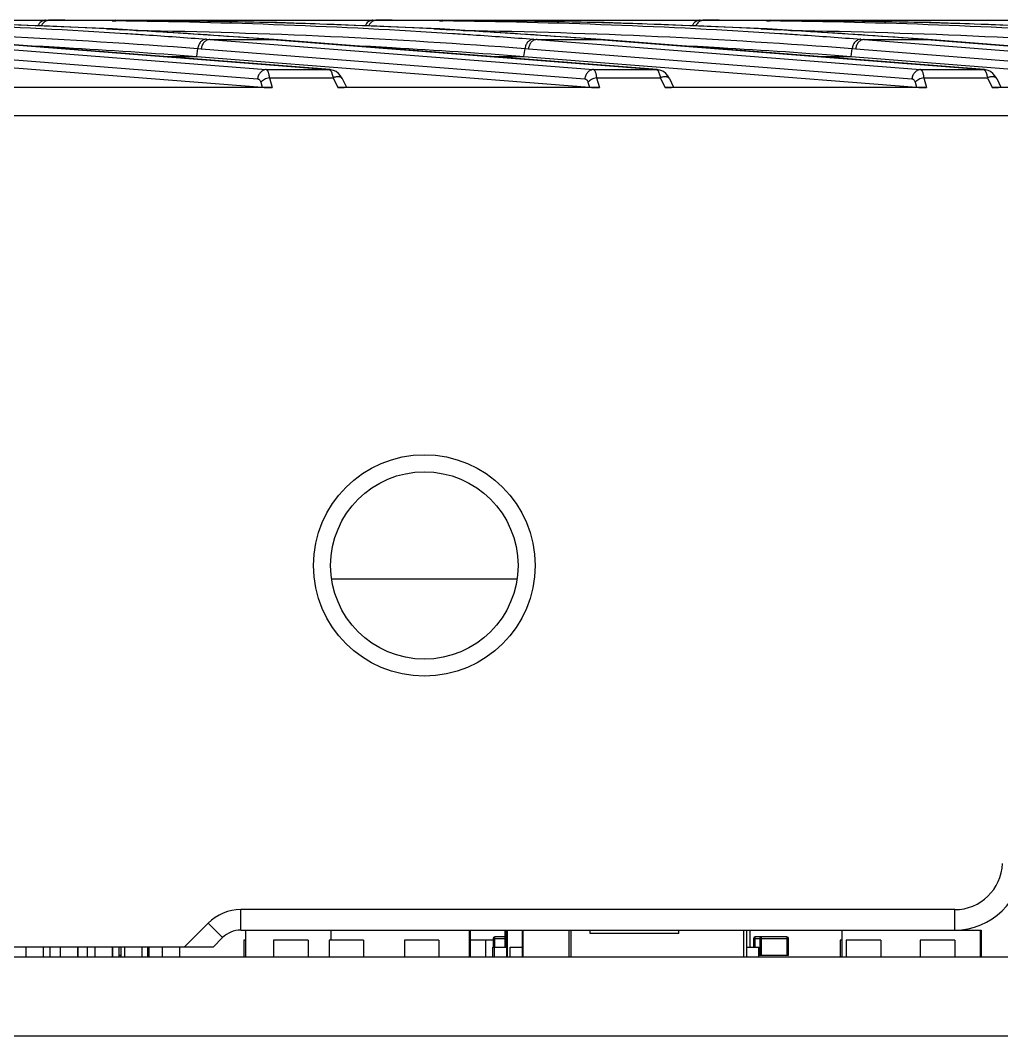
# Model space of a CAD drawing. Header units: millimetres. Extents: x 3299 to 14264, y 1863 to 5555.
# Drawn here: x 3703.23 to 3732.03, y 2920.55 to 2950.35 of the extents above; entities that cross this region are included whole.
import ezdxf

# ---------------------------------------------------------------- set-up
doc = ezdxf.new("R2010")
doc.units = ezdxf.units.MM

msp = doc.modelspace()

# ---------------------------------------------------------------- linework, layer by layer
at = {"color": 7, "linetype": 'Continuous'}
for p, q in [((3669.85596, 2950.34949), (4122.93801, 2950.34949)), ((3705.92646, 2950.3378), (3706.02893, 2950.33715)), ((3705.92647, 2950.34009), (3706.02893, 2950.33902)), ((3705.92653, 2950.34949), (3706.02884, 2950.34946)), ((3706.029, 2950.34946), (3706.02884, 2950.34946)), ((3710.6961, 2950.28653), (3710.9053, 2950.27993)), ((3710.69611, 2950.2872), (3710.90532, 2950.28161)), ((3715.53054, 2950.3378), (3715.63301, 2950.33715)), ((3715.53055, 2950.34009), (3715.63301, 2950.33902)), ((3715.53062, 2950.34949), (3715.63292, 2950.34946)), ((3715.63309, 2950.34946), (3715.63292, 2950.34946)), ((3720.30018, 2950.28653), (3720.50938, 2950.27993)), ((3720.30019, 2950.2872), (3720.5094, 2950.28161)), ((3725.13462, 2950.3378), (3725.23709, 2950.33715)), ((3725.13463, 2950.34009), (3725.23709, 2950.33902)), ((3725.1347, 2950.34949), (3725.237, 2950.34946)), ((3725.23717, 2950.34946), (3725.237, 2950.34946)), ((3729.90426, 2950.28653), (3730.11347, 2950.27993)), ((3729.90427, 2950.2872), (3730.11348, 2950.28161)), ((3705.75872, 2950.10393), (3706.29968, 2950.07316)), ((3705.75875, 2950.10562), (3706.29974, 2950.07685)), ((3715.3628, 2950.10393), (3715.90376, 2950.07316)), ((3715.36283, 2950.10562), (3715.90382, 2950.07685)), ((3724.96689, 2950.10393), (3725.50784, 2950.07316)), ((3724.96691, 2950.10562), (3725.5079, 2950.07685)), ((3699.18896, 2949.78742), (3710.44533, 2948.90397)), ((3712.32168, 2948.90342), (3701.06526, 2949.78687)), ((3701.14366, 2949.77942), (3712.29816, 2948.90397)), ((3708.69123, 2949.79538), (3708.79304, 2949.78742)), ((3708.79304, 2949.78742), (3720.04941, 2948.90397)), ((3708.79304, 2949.78742), (3710.64587, 2949.78742)), ((3710.46705, 2949.80013), (3710.64587, 2949.78742)), ((3710.46707, 2949.80137), (3710.64587, 2949.78742)), ((3710.64587, 2949.78742), (3710.66924, 2949.78558)), ((3710.64587, 2949.78742), (3710.66924, 2949.78558)), ((3710.66934, 2949.78687), (3710.64587, 2949.78742)), ((3710.66924, 2949.78558), (3710.74774, 2949.77942)), ((3721.92576, 2948.90342), (3710.66934, 2949.78687)), ((3710.74774, 2949.77942), (3721.90224, 2948.90397)), ((3710.77121, 2949.77888), (3710.74774, 2949.77942)), ((3718.29531, 2949.79538), (3718.39712, 2949.78742)), ((3718.39712, 2949.78742), (3729.65349, 2948.90397)), ((3718.39712, 2949.78742), (3720.24995, 2949.78742)), ((3720.07113, 2949.80013), (3720.24995, 2949.78742)), ((3720.07116, 2949.80137), (3720.24995, 2949.78742)), ((3720.24995, 2949.78742), (3720.27332, 2949.78558)), ((3720.24995, 2949.78742), (3720.27332, 2949.78558)), ((3720.27342, 2949.78687), (3720.24995, 2949.78742)), ((3720.27332, 2949.78558), (3720.35182, 2949.77942)), ((3731.52984, 2948.90342), (3720.27342, 2949.78687)), ((3720.35182, 2949.77942), (3731.50632, 2948.90397)), ((3720.37529, 2949.77888), (3720.35182, 2949.77942)), ((3727.8994, 2949.79538), (3728.0012, 2949.78742)), ((3728.0012, 2949.78742), (3739.25757, 2948.90397)), ((3728.0012, 2949.78742), (3729.85403, 2949.78742)), ((3729.67521, 2949.80013), (3729.85403, 2949.78742)), ((3729.67524, 2949.80137), (3729.85403, 2949.78742)), ((3729.85403, 2949.78742), (3729.8774, 2949.78558)), ((3729.85403, 2949.78742), (3729.8774, 2949.78558)), ((3729.8775, 2949.78687), (3729.85403, 2949.78742)), ((3729.8774, 2949.78558), (3729.9559, 2949.77942)), ((3741.13392, 2948.90342), (3729.8775, 2949.78687)), ((3729.9559, 2949.77942), (3741.1104, 2948.90397)), ((3729.97937, 2949.77888), (3729.9559, 2949.77942)), ((3698.9375, 2949.51394), (3710.19387, 2948.63049)), ((3708.40795, 2949.28804), (3708.43977, 2949.5219)), ((3708.43977, 2949.5219), (3708.54158, 2949.51394)), ((3708.54158, 2949.51394), (3719.79795, 2948.63049)), ((3718.01203, 2949.28804), (3718.04385, 2949.5219)), ((3718.04385, 2949.5219), (3718.14566, 2949.51394)), ((3718.14566, 2949.51394), (3729.40203, 2948.63049)), ((3727.61611, 2949.28804), (3727.64794, 2949.5219)), ((3727.64794, 2949.5219), (3727.74974, 2949.51394)), ((3727.74974, 2949.51394), (3739.00611, 2948.63049)), ((3698.80386, 2949.28804), (3710.33032, 2948.3834)), ((3707.42107, 2949.28804), (3708.40795, 2949.28804)), ((3708.40795, 2949.28804), (3719.9344, 2948.3834)), ((3717.02515, 2949.28804), (3718.01203, 2949.28804)), ((3718.01203, 2949.28804), (3729.53848, 2948.3834)), ((3726.62923, 2949.28804), (3727.61611, 2949.28804)), ((3727.61611, 2949.28804), (3739.14257, 2948.3834)), ((3710.44533, 2948.90397), (3712.29816, 2948.90397)), ((3712.32163, 2948.90342), (3712.29816, 2948.90397)), ((3720.04941, 2948.90397), (3721.90224, 2948.90397)), ((3721.92571, 2948.90342), (3721.90224, 2948.90397)), ((3729.65349, 2948.90397), (3731.50632, 2948.90397)), ((3731.52979, 2948.90342), (3731.50632, 2948.90397)), ((3710.28734, 2948.53431), (3710.33032, 2948.3834)), ((3710.5388, 2948.66351), (3710.62113, 2948.37446)), ((3710.5388, 2948.66351), (3712.40992, 2948.66351)), ((3712.40992, 2948.66351), (3712.5504, 2948.37446)), ((3712.67974, 2948.63929), (3712.80165, 2948.38845)), ((3719.89142, 2948.53431), (3719.9344, 2948.3834)), ((3720.14288, 2948.66351), (3720.22521, 2948.37446)), ((3720.14288, 2948.66351), (3722.014, 2948.66351)), ((3722.014, 2948.66351), (3722.15448, 2948.37446)), ((3722.28382, 2948.63929), (3722.40573, 2948.38845)), ((3729.4955, 2948.53431), (3729.53848, 2948.3834)), ((3729.74696, 2948.66351), (3729.82929, 2948.37446)), ((3729.74696, 2948.66351), (3731.61808, 2948.66351)), ((3731.61808, 2948.66351), (3731.75856, 2948.37446)), ((3731.8879, 2948.63929), (3732.00981, 2948.38845)), ((3710.62113, 2948.37446), (3702.94632, 2948.37446)), ((3720.22521, 2948.37446), (3712.5504, 2948.37446)), ((3729.82929, 2948.37446), (3722.15448, 2948.37446)), ((3739.43337, 2948.37446), (3731.75856, 2948.37446)), ((4193.1323, 2947.54949), (3664.04372, 2947.54949)), ((3717.8054, 2933.94949), (3712.37062, 2933.94949)), ((3709.69867, 2923.64949), (3709.69867, 2924.24949)), ((3730.65663, 2924.24949), (3709.69867, 2924.24949)), ((3730.65663, 2923.64949), (3730.65663, 2924.24949)), ((3708.74408, 2923.85408), (3708.03948, 2923.14949)), ((3709.16834, 2923.42982), (3708.74408, 2923.85408)), ((3709.16834, 2923.42982), (3708.88801, 2923.14949)), ((3709.69867, 2923.64949), (3731.43161, 2923.64949)), ((3709.84221, 2923.64949), (3709.84221, 2922.84949)), ((3712.34221, 2923.64949), (3712.34221, 2923.34949)), ((3716.40621, 2923.64949), (3716.40621, 2922.84949)), ((3716.43161, 2923.64949), (3716.43161, 2922.84949)), ((3717.10654, 2923.39949), (3717.10654, 2923.14949)), ((3717.10654, 2923.39949), (3717.44963, 2923.39949)), ((3717.15654, 2923.14949), (3717.15654, 2923.44949)), ((3717.44963, 2923.44949), (3717.15654, 2923.44949)), ((3717.44963, 2923.64949), (3717.44963, 2923.14949)), ((3717.47892, 2923.14949), (3717.47892, 2923.64949)), ((3717.50043, 2923.64949), (3717.50043, 2922.84949)), ((3717.52972, 2922.84949), (3717.52972, 2923.64949)), ((3717.95762, 2923.64949), (3717.95762, 2922.84949)), ((3717.98691, 2922.84949), (3717.98691, 2923.64949)), ((3719.32834, 2923.64949), (3719.32834, 2922.84949)), ((3719.39905, 2922.84949), (3719.39905, 2923.64949)), ((3719.95763, 2923.54949), (3719.95763, 2923.64949)), ((3722.55763, 2923.54949), (3719.95763, 2923.54949)), ((3722.55763, 2923.54949), (3722.55763, 2923.64949)), ((3724.45763, 2923.64949), (3724.45763, 2922.84949)), ((3724.55763, 2922.84949), (3724.55763, 2923.64949)), ((3724.64461, 2923.64949), (3724.64461, 2923.14949)), ((3724.75194, 2923.39949), (3724.75194, 2923.14949)), ((3724.75194, 2923.39949), (3725.78188, 2923.39949)), ((3724.80194, 2923.14949), (3724.80194, 2923.44949)), ((3725.73188, 2923.44949), (3724.80194, 2923.44949)), ((3724.93188, 2923.39949), (3724.93188, 2922.89949)), ((3724.98188, 2922.89949), (3724.98188, 2923.44949)), ((3725.73188, 2923.44949), (3725.73188, 2922.89949)), ((3725.78188, 2922.89949), (3725.78188, 2923.39949)), ((3727.34221, 2923.64949), (3727.34221, 2922.84949)), ((3731.40621, 2923.64949), (3731.40621, 2922.84949)), ((3731.43161, 2923.64949), (3731.43161, 2922.84949)), ((3708.88801, 2923.14949), (3698.28801, 2923.14949)), ((3703.38754, 2923.14949), (3703.38754, 2922.84949)), ((3703.89554, 2923.14949), (3703.89554, 2922.84949)), ((3703.89847, 2923.14949), (3703.89847, 2922.84949)), ((3704.09112, 2923.14949), (3704.09112, 2922.84949)), ((3704.40353, 2923.14949), (3704.40353, 2922.84949)), ((3704.91153, 2923.14949), (3704.91153, 2922.84949)), ((3704.91447, 2923.14949), (3704.91447, 2922.84949)), ((3705.191, 2923.14949), (3705.191, 2922.84949)), ((3705.41953, 2923.14949), (3705.41953, 2922.84949)), ((3705.92753, 2923.14949), (3705.92753, 2922.84949)), ((3705.93048, 2923.14949), (3705.93048, 2922.84949)), ((3706.12234, 2923.14949), (3706.12234, 2922.84949)), ((3706.12529, 2923.14949), (3706.12529, 2922.84949)), ((3706.18115, 2923.14949), (3706.18115, 2922.84949)), ((3706.29089, 2923.14949), (3706.29089, 2922.84949)), ((3706.79889, 2923.14949), (3706.79889, 2922.84949)), ((3706.79939, 2923.14949), (3706.79939, 2922.84949)), ((3706.96629, 2923.14949), (3706.96629, 2922.84949)), ((3707.0023, 2923.14949), (3707.0023, 2922.84949)), ((3707.39077, 2923.14949), (3707.39077, 2922.84949)), ((3707.89877, 2923.14949), (3707.89877, 2922.84949)), ((3709.7914, 2923.34949), (3709.7914, 2922.84949)), ((3709.84221, 2923.34949), (3709.7914, 2923.34949)), ((3710.65922, 2923.34949), (3710.65922, 2922.84949)), ((3711.67522, 2923.34949), (3710.65922, 2923.34949)), ((3711.67522, 2923.34949), (3711.67522, 2922.84949)), ((3712.2914, 2923.34949), (3712.2914, 2922.84949)), ((3713.3074, 2923.34949), (3712.2914, 2923.34949)), ((3713.3074, 2923.34949), (3713.3074, 2922.84949)), ((3714.50114, 2923.34949), (3714.50114, 2922.84949)), ((3715.51714, 2923.34949), (3714.50114, 2923.34949)), ((3715.51714, 2923.34949), (3715.51714, 2922.84949)), ((3717.10654, 2923.34949), (3716.43161, 2923.34949)), ((3716.87953, 2923.34949), (3716.87953, 2922.84949)), ((3717.09963, 2922.84949), (3717.09963, 2923.14949)), ((3717.09963, 2923.14949), (3717.50043, 2923.14949)), ((3717.15043, 2922.84949), (3717.15043, 2923.14949)), ((3717.60762, 2922.84949), (3717.60762, 2923.14949)), ((3717.60762, 2923.14949), (3717.95762, 2923.14949)), ((3724.55762, 2923.14949), (3724.90762, 2923.14949)), ((3724.90762, 2922.84949), (3724.90762, 2923.14949)), ((3727.2914, 2923.34949), (3727.2914, 2922.84949)), ((3727.34221, 2923.34949), (3727.2914, 2923.34949)), ((3727.46921, 2923.34949), (3727.46921, 2922.84949)), ((3728.48521, 2923.34949), (3727.46921, 2923.34949)), ((3728.48521, 2923.34949), (3728.48521, 2922.84949)), ((3729.64229, 2923.34949), (3729.64229, 2922.84949)), ((3730.65829, 2923.34949), (3729.64229, 2923.34949)), ((3730.65829, 2923.34949), (3730.65829, 2922.84949)), ((4228.58801, 2922.84949), (3628.58801, 2922.84949)), ((3706.18115, 2922.89949), (3706.12529, 2922.89949)), ((3725.78188, 2922.89949), (3724.90762, 2922.89949)), ((3628.58801, 2920.54949), (4228.58801, 2920.54949))]:
    msp.add_line(p, q, dxfattribs=at)
for points in [[(3710.66934, 2949.78687), (3705.93844, 2950.09683), (3701.15597, 2950.28566), (3696.42492, 2950.34946)], [(3720.27342, 2949.78687), (3715.54252, 2950.09683), (3710.76005, 2950.28566), (3706.029, 2950.34946)], [(3729.8775, 2949.78687), (3725.1466, 2950.09683), (3720.36413, 2950.28566), (3715.63309, 2950.34946)], [(3739.48158, 2949.78687), (3734.75068, 2950.09683), (3729.96821, 2950.28566), (3725.23717, 2950.34946)], [(3712.67974, 2948.63929), (3712.62965, 2948.72277), (3712.5695, 2948.79088), (3712.50012, 2948.84417), (3712.42558, 2948.88058), (3712.34812, 2948.90041), (3712.32168, 2948.90342)], [(3722.28382, 2948.63929), (3722.23373, 2948.72277), (3722.17358, 2948.79088), (3722.1042, 2948.84417), (3722.02966, 2948.88058), (3721.9522, 2948.90041), (3721.92576, 2948.90342)], [(3731.88791, 2948.63929), (3731.83781, 2948.72277), (3731.77767, 2948.79088), (3731.70828, 2948.84417), (3731.63374, 2948.88058), (3731.55628, 2948.90041), (3731.52984, 2948.90342)]]:
    msp.add_lwpolyline(points, dxfattribs=at)
for radius in [3.25, 2.75]:
    msp.add_circle((3715.08801, 2934.34949), radius, dxfattribs=at)
for centre, radius, start, end in [((3704.07362, 2767.72394), 182.62555, 89.4186911, 89.9999933), ((3713.67771, 2767.72394), 182.62555, 89.4186911, 89.9999933), ((3723.28179, 2767.72394), 182.62555, 89.4186911, 89.9999933), ((3730.65663, 2925.64949), 1.4, 270, 358), ((3730.65663, 2925.64949), 2, 270, 358), ((3709.69867, 2922.89949), 1.35, 90, 135), ((3709.69867, 2922.89949), 0.75, 90, 135), ((3717.15654, 2923.39949), 0.05, 90, 180), ((3724.80194, 2923.39949), 0.05, 90, 180), ((3724.98188, 2923.39949), 0.05, 90, 180), ((3725.73188, 2923.39949), 0.05, 0, 90)]:
    msp.add_arc(centre, radius, start, end, dxfattribs=at)
for centre, major_axis, ratio, start_param, end_param in [((3710.57173, 2948.39254), (0.3127, -0.00287), 0.05709228, -2.45227484, -1.41164735), ((3712.46611, 2948.39254), (0.33565, -0.00455), 0.05213384, -1.31625336, 0.02621058), ((3720.17581, 2948.39254), (0.3127, -0.00287), 0.05709228, -2.45227484, -1.41164735), ((3722.07019, 2948.39254), (0.33565, -0.00455), 0.05213384, -1.31625336, 0.02621058), ((3729.77989, 2948.39254), (0.3127, -0.00287), 0.05709228, -2.45227484, -1.41164735), ((3731.67427, 2948.39254), (0.33565, -0.00455), 0.05213384, -1.31625336, 0.02621058)]:
    msp.add_ellipse(centre, major_axis=major_axis, ratio=ratio, start_param=start_param, end_param=end_param, dxfattribs=at)
for points, knots in [([(3696.42485, 2950.33902), (3698.07341, 2950.32137), (3701.37139, 2950.24138), (3704.666, 2950.07218), (3706.31239, 2949.96532)], [0, 0, 0, 0, 0.49981787, 1, 1, 1, 1]), ([(3701.30124, 2950.28161), (3701.67276, 2950.27148), (3703.1591, 2950.22642), (3704.64489, 2950.16321), (3705.75875, 2950.10562)], [0, 0, 0, 0, 0.24994146, 1, 1, 1, 1]), ([(3703.97134, 2950.34949), (3703.95968, 2950.34949), (3703.93622, 2950.34755), (3703.9018, 2950.33894), (3703.86873, 2950.32476), (3703.8269, 2950.2986), (3703.78121, 2950.25321), (3703.75537, 2950.2081), (3703.74515, 2950.18391)], [0, 0, 0, 0, 0.11796739, 0.23692242, 0.3575179, 0.48047805, 0.73436509, 1, 1, 1, 1]), ([(3704.07365, 2950.34949), (3704.06183, 2950.34949), (3704.03806, 2950.3475), (3704.00321, 2950.33866), (3703.96975, 2950.32411), (3703.92751, 2950.29728), (3703.88157, 2950.25079), (3703.85589, 2950.20469), (3703.84584, 2950.18001)], [0, 0, 0, 0, 0.11784456, 0.23669604, 0.35722879, 0.48017788, 0.7341703, 1, 1, 1, 1]), ([(3706.02884, 2950.34946), (3706.41779, 2950.34924), (3707.9737, 2950.3434), (3709.52954, 2950.31767), (3710.69611, 2950.2872)], [0, 0, 0, 0, 0.24998342, 1, 1, 1, 1]), ([(3706.02893, 2950.33902), (3707.67749, 2950.32137), (3710.97547, 2950.24138), (3714.27008, 2950.07218), (3715.91647, 2949.96532)], [0, 0, 0, 0, 0.49981787, 1, 1, 1, 1]), ([(3710.90532, 2950.28161), (3711.27685, 2950.27148), (3712.76318, 2950.22642), (3714.24897, 2950.16321), (3715.36283, 2950.10562)], [0, 0, 0, 0, 0.24994146, 1, 1, 1, 1]), ([(3713.57543, 2950.34949), (3713.56377, 2950.34949), (3713.5403, 2950.34755), (3713.50588, 2950.33894), (3713.47281, 2950.32476), (3713.43098, 2950.2986), (3713.38529, 2950.25321), (3713.35945, 2950.2081), (3713.34923, 2950.18391)], [0, 0, 0, 0, 0.11796739, 0.23692242, 0.3575179, 0.48047805, 0.73436509, 1, 1, 1, 1]), ([(3713.67773, 2950.34949), (3713.66592, 2950.34949), (3713.64214, 2950.3475), (3713.60729, 2950.33866), (3713.57384, 2950.32411), (3713.53159, 2950.29728), (3713.48565, 2950.25079), (3713.45997, 2950.20469), (3713.44992, 2950.18001)], [0, 0, 0, 0, 0.11784456, 0.23669604, 0.35722879, 0.48017788, 0.7341703, 1, 1, 1, 1]), ([(3715.63292, 2950.34946), (3716.02187, 2950.34924), (3717.57778, 2950.3434), (3719.13362, 2950.31767), (3720.30019, 2950.2872)], [0, 0, 0, 0, 0.24998342, 1, 1, 1, 1]), ([(3715.63301, 2950.33902), (3717.28157, 2950.32137), (3720.57955, 2950.24138), (3723.87417, 2950.07218), (3725.52055, 2949.96532)], [0, 0, 0, 0, 0.49981787, 1, 1, 1, 1]), ([(3720.5094, 2950.28161), (3720.88093, 2950.27148), (3722.36726, 2950.22642), (3723.85305, 2950.16321), (3724.96691, 2950.10562)], [0, 0, 0, 0, 0.24994146, 1, 1, 1, 1]), ([(3723.17951, 2950.34949), (3723.16785, 2950.34949), (3723.14439, 2950.34755), (3723.10996, 2950.33894), (3723.07689, 2950.32476), (3723.03506, 2950.2986), (3722.98937, 2950.25321), (3722.96353, 2950.2081), (3722.95331, 2950.18391)], [0, 0, 0, 0, 0.11796739, 0.23692242, 0.3575179, 0.48047805, 0.73436509, 1, 1, 1, 1]), ([(3723.28181, 2950.34949), (3723.27, 2950.34949), (3723.24622, 2950.3475), (3723.21137, 2950.33866), (3723.17792, 2950.32411), (3723.13568, 2950.29728), (3723.08973, 2950.25079), (3723.06406, 2950.20469), (3723.054, 2950.18001)], [0, 0, 0, 0, 0.11784456, 0.23669604, 0.35722879, 0.48017788, 0.7341703, 1, 1, 1, 1]), ([(3725.237, 2950.34946), (3725.62595, 2950.34924), (3727.18186, 2950.3434), (3728.7377, 2950.31767), (3729.90427, 2950.2872)], [0, 0, 0, 0, 0.24998342, 1, 1, 1, 1]), ([(3725.23709, 2950.33902), (3726.88565, 2950.32137), (3730.18364, 2950.24138), (3733.47825, 2950.07218), (3735.12463, 2949.96532)], [0, 0, 0, 0, 0.49981787, 1, 1, 1, 1]), ([(3730.11348, 2950.28161), (3730.48501, 2950.27148), (3731.97134, 2950.22642), (3733.45713, 2950.16321), (3734.57099, 2950.10562)], [0, 0, 0, 0, 0.24994146, 1, 1, 1, 1]), ([(3697.02208, 2950.05412), (3698.92612, 2950.02489), (3702.73548, 2949.90687), (3706.5393, 2949.66998), (3708.43977, 2949.5219)], [0, 0, 0, 0, 0.49974103, 1, 1, 1, 1]), ([(3706.29974, 2950.07685), (3706.64713, 2950.05786), (3708.03699, 2949.97791), (3709.42595, 2949.88211), (3710.46707, 2949.80137)], [0, 0, 0, 0, 0.24990452, 1, 1, 1, 1]), ([(3706.31239, 2949.96532), (3706.51067, 2949.95245), (3707.30389, 2949.89967), (3708.09676, 2949.84174), (3708.69123, 2949.79538)], [0, 0, 0, 0, 0.24993993, 1, 1, 1, 1]), ([(3706.62616, 2950.05412), (3708.5302, 2950.02489), (3712.33956, 2949.90687), (3716.14338, 2949.66998), (3718.04385, 2949.5219)], [0, 0, 0, 0, 0.49974103, 1, 1, 1, 1]), ([(3715.90382, 2950.07685), (3716.25121, 2950.05786), (3717.64107, 2949.97791), (3719.03003, 2949.88211), (3720.07116, 2949.80137)], [0, 0, 0, 0, 0.24990452, 1, 1, 1, 1]), ([(3715.91647, 2949.96532), (3716.11475, 2949.95245), (3716.90797, 2949.89967), (3717.70084, 2949.84174), (3718.29531, 2949.79538)], [0, 0, 0, 0, 0.24993993, 1, 1, 1, 1]), ([(3716.23024, 2950.05412), (3718.13428, 2950.02489), (3721.94364, 2949.90687), (3725.74746, 2949.66998), (3727.64794, 2949.5219)], [0, 0, 0, 0, 0.49974103, 1, 1, 1, 1]), ([(3725.5079, 2950.07685), (3725.85529, 2950.05786), (3727.24516, 2949.97791), (3728.63411, 2949.88211), (3729.67524, 2949.80137)], [0, 0, 0, 0, 0.24990452, 1, 1, 1, 1]), ([(3725.52055, 2949.96532), (3725.71883, 2949.95245), (3726.51205, 2949.89967), (3727.30492, 2949.84174), (3727.8994, 2949.79538)], [0, 0, 0, 0, 0.24993993, 1, 1, 1, 1]), ([(3725.83432, 2950.05412), (3727.73836, 2950.02489), (3731.54772, 2949.90687), (3735.35154, 2949.66998), (3737.25202, 2949.5219)], [0, 0, 0, 0, 0.49974103, 1, 1, 1, 1]), ([(3703.2567, 2949.61947), (3703.68613, 2949.59791), (3705.40432, 2949.50558), (3707.12121, 2949.38903), (3708.40795, 2949.28804)], [0, 0, 0, 0, 0.24988731, 1, 1, 1, 1]), ([(3708.69123, 2949.79538), (3708.67581, 2949.7949), (3708.6447, 2949.79051), (3708.59999, 2949.77414), (3708.55839, 2949.74855), (3708.52129, 2949.71467), (3708.48985, 2949.67361), (3708.45662, 2949.61085), (3708.44323, 2949.55774), (3708.43977, 2949.5219)], [0, 0, 0, 0, 0.1144849, 0.23115054, 0.35099582, 0.47460876, 0.60202333, 0.73278794, 1, 1, 1, 1]), ([(3708.79304, 2949.78742), (3708.77762, 2949.78693), (3708.74651, 2949.78253), (3708.7018, 2949.76616), (3708.66021, 2949.74057), (3708.62311, 2949.70669), (3708.59168, 2949.66563), (3708.55844, 2949.60288), (3708.54504, 2949.54977), (3708.54158, 2949.51394)], [0, 0, 0, 0, 0.1144829, 0.23115044, 0.35099967, 0.47461668, 0.60203381, 0.73279828, 1, 1, 1, 1]), ([(3712.86078, 2949.61947), (3713.29021, 2949.59791), (3715.0084, 2949.50558), (3716.72529, 2949.38903), (3718.01203, 2949.28804)], [0, 0, 0, 0, 0.24988731, 1, 1, 1, 1]), ([(3718.29531, 2949.79538), (3718.2799, 2949.7949), (3718.24878, 2949.79051), (3718.20407, 2949.77414), (3718.16247, 2949.74855), (3718.12537, 2949.71467), (3718.09394, 2949.67361), (3718.0607, 2949.61085), (3718.04731, 2949.55774), (3718.04385, 2949.5219)], [0, 0, 0, 0, 0.1144849, 0.23115054, 0.35099582, 0.47460876, 0.60202333, 0.73278794, 1, 1, 1, 1]), ([(3718.39712, 2949.78742), (3718.3817, 2949.78693), (3718.35059, 2949.78253), (3718.30588, 2949.76616), (3718.26429, 2949.74057), (3718.22719, 2949.70669), (3718.19576, 2949.66563), (3718.16252, 2949.60288), (3718.14912, 2949.54977), (3718.14566, 2949.51394)], [0, 0, 0, 0, 0.1144829, 0.23115044, 0.35099967, 0.47461668, 0.60203381, 0.73279828, 1, 1, 1, 1]), ([(3722.46486, 2949.61947), (3722.89429, 2949.59791), (3724.61248, 2949.50558), (3726.32937, 2949.38903), (3727.61611, 2949.28804)], [0, 0, 0, 0, 0.24988731, 1, 1, 1, 1]), ([(3727.8994, 2949.79538), (3727.88398, 2949.7949), (3727.85286, 2949.79051), (3727.80815, 2949.77414), (3727.76655, 2949.74855), (3727.72945, 2949.71467), (3727.69802, 2949.67361), (3727.66478, 2949.61085), (3727.65139, 2949.55774), (3727.64793, 2949.5219)], [0, 0, 0, 0, 0.1144849, 0.23115054, 0.35099582, 0.47460876, 0.60202333, 0.73278794, 1, 1, 1, 1]), ([(3728.0012, 2949.78742), (3727.98579, 2949.78693), (3727.95467, 2949.78253), (3727.90996, 2949.76616), (3727.86837, 2949.74057), (3727.83127, 2949.70669), (3727.79984, 2949.66563), (3727.7666, 2949.60288), (3727.7532, 2949.54977), (3727.74974, 2949.51394)], [0, 0, 0, 0, 0.1144829, 0.23115044, 0.35099967, 0.47461668, 0.60203381, 0.73279828, 1, 1, 1, 1]), ([(3710.44533, 2948.90397), (3710.42991, 2948.90348), (3710.3988, 2948.89909), (3710.35409, 2948.88271), (3710.3125, 2948.85712), (3710.2754, 2948.82324), (3710.24396, 2948.78218), (3710.21072, 2948.71943), (3710.19733, 2948.66632), (3710.19387, 2948.63049)], [0, 0, 0, 0, 0.11448288, 0.23115041, 0.35099963, 0.47461664, 0.60203378, 0.73279827, 1, 1, 1, 1]), ([(3710.44533, 2948.90397), (3710.44794, 2948.90346), (3710.45326, 2948.90174), (3710.46085, 2948.89737), (3710.46824, 2948.89122), (3710.47836, 2948.88003), (3710.4902, 2948.86125), (3710.50269, 2948.83327), (3710.51403, 2948.79894), (3710.52402, 2948.75862), (3710.53251, 2948.71286), (3710.53688, 2948.68049), (3710.5388, 2948.66351)], [0, 0, 0, 0, 0.02981441, 0.06193798, 0.0974187, 0.13702, 0.23037782, 0.34433491, 0.4792829, 0.63454725, 0.80883592, 1, 1, 1, 1]), ([(3712.29816, 2948.90397), (3712.30175, 2948.90326), (3712.30919, 2948.90051), (3712.31966, 2948.89329), (3712.32999, 2948.88293), (3712.33628, 2948.87461), (3712.33944, 2948.87)], [0, 0, 0, 0, 0.20079218, 0.42887315, 0.69348362, 1, 1, 1, 1]), ([(3712.33944, 2948.87), (3712.34297, 2948.86485), (3712.3499, 2948.85347), (3712.36335, 2948.82691), (3712.3719, 2948.80496), (3712.37728, 2948.78941)], [0, 0, 0, 0, 0.21013799, 0.44702324, 1, 1, 1, 1]), ([(3712.37728, 2948.78941), (3712.38391, 2948.77026), (3712.3961, 2948.72858), (3712.40551, 2948.68621), (3712.40992, 2948.66351)], [0, 0, 0, 0, 0.46714617, 1, 1, 1, 1]), ([(3720.04941, 2948.90397), (3720.03399, 2948.90348), (3720.00288, 2948.89909), (3719.95817, 2948.88271), (3719.91658, 2948.85712), (3719.87948, 2948.82324), (3719.84805, 2948.78218), (3719.81481, 2948.71943), (3719.80141, 2948.66632), (3719.79795, 2948.63049)], [0, 0, 0, 0, 0.11448288, 0.23115041, 0.35099963, 0.47461664, 0.60203378, 0.73279827, 1, 1, 1, 1]), ([(3720.04941, 2948.90397), (3720.05202, 2948.90346), (3720.05734, 2948.90174), (3720.06493, 2948.89737), (3720.07232, 2948.89122), (3720.08244, 2948.88003), (3720.09428, 2948.86125), (3720.10677, 2948.83327), (3720.11812, 2948.79894), (3720.1281, 2948.75862), (3720.13659, 2948.71286), (3720.14096, 2948.68049), (3720.14288, 2948.66351)], [0, 0, 0, 0, 0.02981441, 0.06193798, 0.0974187, 0.13702, 0.23037782, 0.34433491, 0.4792829, 0.63454725, 0.80883592, 1, 1, 1, 1]), ([(3721.90224, 2948.90397), (3721.90583, 2948.90326), (3721.91327, 2948.90051), (3721.92375, 2948.89329), (3721.93407, 2948.88293), (3721.94037, 2948.87461), (3721.94352, 2948.87)], [0, 0, 0, 0, 0.20079218, 0.42887315, 0.69348362, 1, 1, 1, 1]), ([(3721.94352, 2948.87), (3721.94705, 2948.86485), (3721.95399, 2948.85347), (3721.96743, 2948.82691), (3721.97598, 2948.80496), (3721.98136, 2948.78941)], [0, 0, 0, 0, 0.21013799, 0.44702324, 1, 1, 1, 1]), ([(3721.98136, 2948.78941), (3721.98799, 2948.77026), (3722.00019, 2948.72858), (3722.00959, 2948.68621), (3722.014, 2948.66351)], [0, 0, 0, 0, 0.46714617, 1, 1, 1, 1]), ([(3729.65349, 2948.90397), (3729.63807, 2948.90348), (3729.60696, 2948.89909), (3729.56225, 2948.88271), (3729.52066, 2948.85712), (3729.48356, 2948.82324), (3729.45213, 2948.78218), (3729.41889, 2948.71943), (3729.40549, 2948.66632), (3729.40203, 2948.63049)], [0, 0, 0, 0, 0.11448288, 0.23115041, 0.35099963, 0.47461664, 0.60203378, 0.73279827, 1, 1, 1, 1]), ([(3729.65349, 2948.90397), (3729.65611, 2948.90346), (3729.66142, 2948.90174), (3729.66901, 2948.89737), (3729.6764, 2948.89122), (3729.68653, 2948.88003), (3729.69836, 2948.86125), (3729.71086, 2948.83327), (3729.7222, 2948.79894), (3729.73218, 2948.75862), (3729.74067, 2948.71286), (3729.74504, 2948.68049), (3729.74696, 2948.66351)], [0, 0, 0, 0, 0.02981441, 0.06193798, 0.0974187, 0.13702, 0.23037782, 0.34433491, 0.4792829, 0.63454725, 0.80883592, 1, 1, 1, 1]), ([(3731.50632, 2948.90397), (3731.50991, 2948.90326), (3731.51735, 2948.90051), (3731.52783, 2948.89329), (3731.53815, 2948.88293), (3731.54445, 2948.87461), (3731.5476, 2948.87)], [0, 0, 0, 0, 0.20079218, 0.42887315, 0.69348362, 1, 1, 1, 1]), ([(3731.5476, 2948.87), (3731.55114, 2948.86485), (3731.55807, 2948.85347), (3731.57152, 2948.82691), (3731.58007, 2948.80496), (3731.58544, 2948.78941)], [0, 0, 0, 0, 0.21013799, 0.44702324, 1, 1, 1, 1]), ([(3731.58544, 2948.78941), (3731.59207, 2948.77026), (3731.60427, 2948.72858), (3731.61367, 2948.68621), (3731.61808, 2948.66351)], [0, 0, 0, 0, 0.46714617, 1, 1, 1, 1]), ([(3710.19387, 2948.63049), (3710.19874, 2948.63011), (3710.20853, 2948.62843), (3710.22274, 2948.62319), (3710.23634, 2948.61517), (3710.25407, 2948.60019), (3710.27342, 2948.57357), (3710.28336, 2948.54829), (3710.28734, 2948.53431)], [0, 0, 0, 0, 0.10278531, 0.20770749, 0.31717883, 0.43355563, 0.69403275, 1, 1, 1, 1]), ([(3710.5388, 2948.66351), (3710.51341, 2948.65822), (3710.46382, 2948.64442), (3710.39475, 2948.61514), (3710.3434, 2948.58418), (3710.30883, 2948.55638), (3710.294, 2948.54175), (3710.28734, 2948.53431)], [0, 0, 0, 0, 0.27135605, 0.53652324, 0.78272184, 0.89551977, 1, 1, 1, 1]), ([(3712.67974, 2948.63929), (3712.6762, 2948.64659), (3712.66592, 2948.66054), (3712.64351, 2948.67611), (3712.61488, 2948.68664), (3712.58082, 2948.69212), (3712.54218, 2948.69252), (3712.49993, 2948.68786), (3712.45521, 2948.67826), (3712.42512, 2948.66892), (3712.40992, 2948.66351)], [0, 0, 0, 0, 0.08366245, 0.17459178, 0.27785668, 0.39584031, 0.52878732, 0.67540451, 0.83352254, 1, 1, 1, 1]), ([(3719.79795, 2948.63049), (3719.80282, 2948.63011), (3719.81261, 2948.62843), (3719.82682, 2948.62319), (3719.84042, 2948.61517), (3719.85815, 2948.60019), (3719.8775, 2948.57357), (3719.88744, 2948.54829), (3719.89142, 2948.53431)], [0, 0, 0, 0, 0.10278531, 0.20770749, 0.31717883, 0.43355563, 0.69403275, 1, 1, 1, 1]), ([(3720.14288, 2948.66351), (3720.11749, 2948.65822), (3720.0679, 2948.64442), (3719.99883, 2948.61514), (3719.94748, 2948.58418), (3719.91291, 2948.55638), (3719.89808, 2948.54175), (3719.89142, 2948.53431)], [0, 0, 0, 0, 0.27135605, 0.53652324, 0.78272184, 0.89551977, 1, 1, 1, 1]), ([(3722.28382, 2948.63929), (3722.28028, 2948.64659), (3722.27, 2948.66054), (3722.24759, 2948.67611), (3722.21896, 2948.68664), (3722.18491, 2948.69212), (3722.14626, 2948.69252), (3722.10401, 2948.68786), (3722.05929, 2948.67826), (3722.0292, 2948.66892), (3722.014, 2948.66351)], [0, 0, 0, 0, 0.08366245, 0.17459178, 0.27785668, 0.39584031, 0.52878732, 0.67540451, 0.83352254, 1, 1, 1, 1]), ([(3729.40203, 2948.63049), (3729.4069, 2948.63011), (3729.41669, 2948.62843), (3729.4309, 2948.62319), (3729.4445, 2948.61517), (3729.46223, 2948.60019), (3729.48159, 2948.57357), (3729.49152, 2948.54829), (3729.4955, 2948.53431)], [0, 0, 0, 0, 0.10278531, 0.20770749, 0.31717883, 0.43355563, 0.69403275, 1, 1, 1, 1]), ([(3729.74696, 2948.66351), (3729.72157, 2948.65822), (3729.67198, 2948.64442), (3729.60291, 2948.61514), (3729.55156, 2948.58418), (3729.51699, 2948.55638), (3729.50216, 2948.54175), (3729.4955, 2948.53431)], [0, 0, 0, 0, 0.27135605, 0.53652324, 0.78272184, 0.89551977, 1, 1, 1, 1]), ([(3731.8879, 2948.63929), (3731.88436, 2948.64659), (3731.87409, 2948.66054), (3731.85167, 2948.67611), (3731.82304, 2948.68664), (3731.78899, 2948.69212), (3731.75034, 2948.69252), (3731.70809, 2948.68786), (3731.66337, 2948.67826), (3731.63328, 2948.66892), (3731.61808, 2948.66351)], [0, 0, 0, 0, 0.08366245, 0.17459178, 0.27785668, 0.39584031, 0.52878732, 0.67540451, 0.83352254, 1, 1, 1, 1])]:
    msp.add_open_spline(points, degree=3, knots=knots, dxfattribs=at)

doc.saveas('drawing.dxf')
